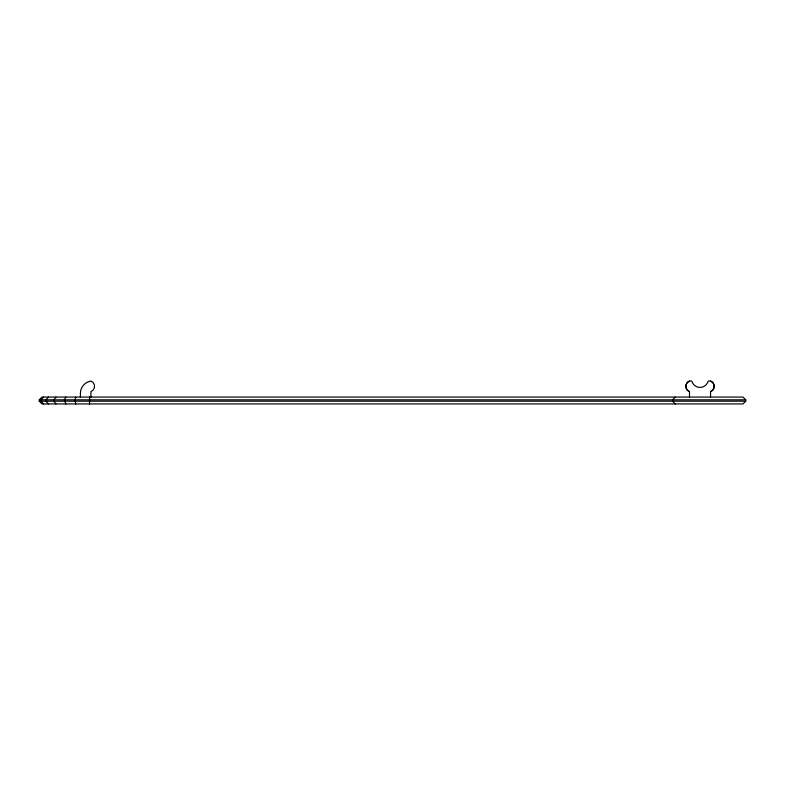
<?xml version="1.0" encoding="UTF-8"?>
<svg xmlns="http://www.w3.org/2000/svg" width="785" height="785" viewBox="0 0 785 785"><rect width="100%" height="100%" fill="white"/><g stroke="black" fill="none" stroke-linecap="round" stroke-linejoin="round"><path stroke-width="1.18" d="M75.694 397.073L75.154 399.82L75.694 403.932M65.783 397.073L64.399 399.82L65.783 403.932M55.941 397.073L53.979 399.82L53.979 401.184L55.941 403.932M48.385 397.073L45.991 399.82L45.991 401.184L48.385 403.932M43.636 397.073L40.967 399.82L40.967 401.184L43.636 403.932M675.326 397.073L672.588 399.82L672.588 401.184L675.326 403.932M745.75 401.184L743.003 403.932L42.017 403.932L39.25 401.184L39.25 399.82L42.017 397.073L743.003 397.073L745.75 399.82L745.75 401.184L39.25 401.184M710.543 397.073L710.543 391.587C715.331 390.096 715.331 382.56 710.543 381.068L708.256 381.068C705.568 389.507 694.47 389.507 691.791 381.068L689.505 381.068C684.706 382.56 684.706 390.096 689.505 391.587L689.505 397.073M39.25 399.82L745.75 399.82M90.923 397.073L90.923 391.587A5.593 5.593 0 0 0 90.923 381.068L88.067 381.873A12.432 12.432 0 0 0 80.404 393.579L80.404 397.073M89.549 397.073L89.549 403.932M689.505 391.587A5.593 5.593 0 0 1 689.505 381.068M710.543 381.068A5.593 5.593 0 0 1 710.543 391.587"/></g></svg>
